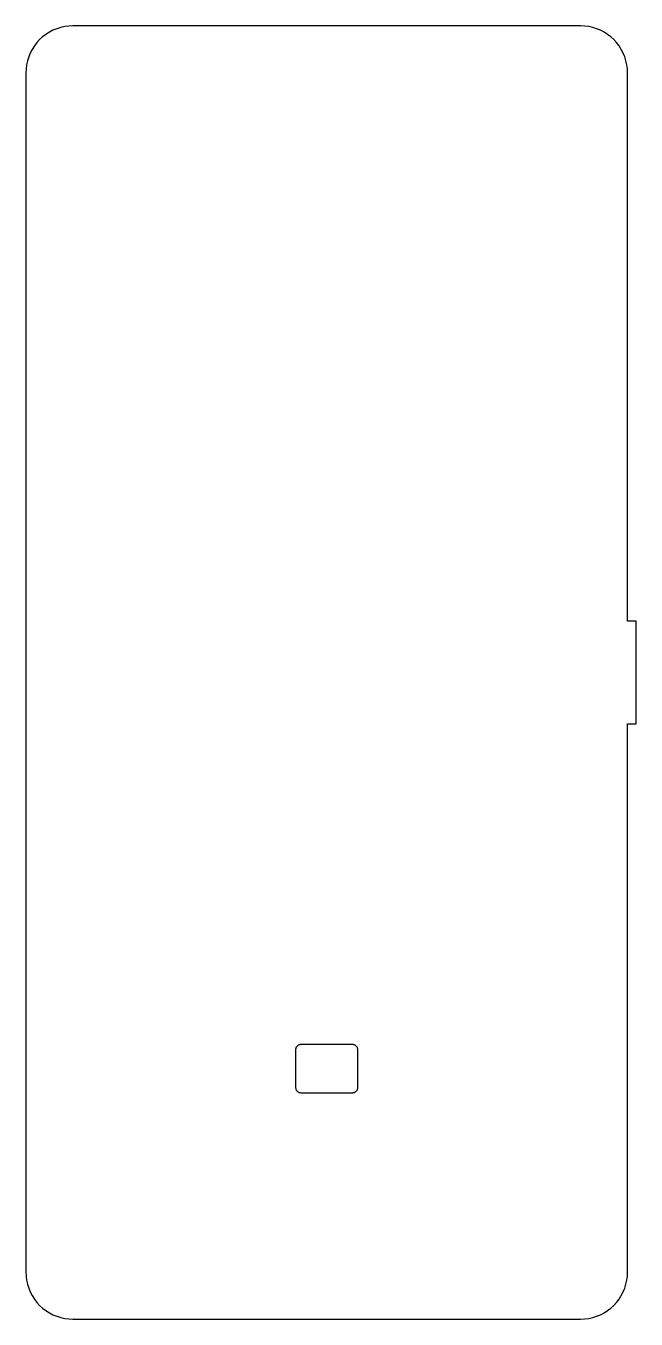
# Model space of a CAD drawing. Header units: metres. Extents: x -35 to 36, y -76 to 76.
import ezdxf

# ---------------------------------------------------------------- set-up
doc = ezdxf.new("R2010")
doc.units = ezdxf.units.M

msp = doc.modelspace()

# ---------------------------------------------------------------- linework, layer by layer
for p, q in [((-29.7, 75.62), (-30.1794, 75.5991)), ((29.7, 75.62), (-29.7, 75.62)), ((30.1794, 75.5991), (29.7, 75.62)), ((-33.2353, 74.3332), (-33.5891, 74.0091)), ((-32.8547, 74.6253), (-33.2353, 74.3332)), ((-32.45, 74.8831), (-32.8547, 74.6253)), ((-32.0244, 75.1047), (-32.45, 74.8831)), ((-31.5811, 75.2883), (-32.0244, 75.1047)), ((-31.1235, 75.4326), (-31.5811, 75.2883)), ((-30.6551, 75.5364), (-31.1235, 75.4326)), ((-30.1794, 75.5991), (-30.6551, 75.5364)), ((30.6551, 75.5364), (30.1794, 75.5991)), ((31.1235, 75.4326), (30.6551, 75.5364)), ((31.5811, 75.2883), (31.1235, 75.4326)), ((32.0244, 75.1047), (31.5811, 75.2883)), ((32.45, 74.8831), (32.0244, 75.1047)), ((32.8547, 74.6253), (32.45, 74.8831)), ((33.2353, 74.3332), (32.8547, 74.6253)), ((33.5891, 74.0091), (33.2353, 74.3332)), ((-34.4631, 72.87), (-34.6847, 72.4444)), ((-34.2053, 73.2747), (-34.4631, 72.87)), ((-33.9132, 73.6553), (-34.2053, 73.2747)), ((-33.5891, 74.0091), (-33.9132, 73.6553)), ((33.9132, 73.6553), (33.5891, 74.0091)), ((34.2053, 73.2747), (33.9132, 73.6553)), ((34.4631, 72.87), (34.2053, 73.2747)), ((34.6847, 72.4444), (34.4631, 72.87)), ((-35.0126, 71.5435), (-35.1164, 71.0751)), ((-34.8683, 72.0011), (-35.0126, 71.5435)), ((-34.6847, 72.4444), (-34.8683, 72.0011)), ((34.8683, 72.0011), (34.6847, 72.4444)), ((35.0126, 71.5435), (34.8683, 72.0011)), ((35.1164, 71.0751), (35.0126, 71.5435)), ((-35.1791, 70.5993), (-35.2, 70.12)), ((-35.2, 70.12), (-35.2, -70.12)), ((-35.1164, 71.0751), (-35.1791, 70.5993)), ((35.1791, 70.5993), (35.1164, 71.0751)), ((35.2, 70.12), (35.1791, 70.5993)), ((35.2, 6), (35.2, 70.12)), ((36.2, 6), (35.2, 6)), ((36.2, -6), (36.2, 6)), ((35.2, -70.12), (35.2, -6)), ((35.2, -6), (36.2, -6)), ((-3.5638, -43.8698), (-3.54376, -43.8214)), ((-3.54376, -43.8214), (-3.51961, -43.775)), ((-3.51961, -43.775), (-3.49147, -43.7309)), ((-3.49147, -43.7309), (-3.45961, -43.6893)), ((-3.45961, -43.6893), (-3.42426, -43.6507)), ((-3.42426, -43.6507), (-3.38565, -43.6154)), ((-3.38565, -43.6154), (-3.34413, -43.5835)), ((-3.34413, -43.5835), (-3.29999, -43.5554)), ((-3.29999, -43.5554), (-3.25356, -43.5312)), ((-3.25356, -43.5312), (-3.2052, -43.5112)), ((-3.2052, -43.5112), (-3.15527, -43.4954)), ((-3.15527, -43.4954), (-3.10417, -43.4841)), ((-3.10417, -43.4841), (-3.05228, -43.4773)), ((-3.05228, -43.4773), (-2.99998, -43.475)), ((-2.99998, -43.475), (2.99998, -43.475)), ((2.99998, -43.475), (3.05228, -43.4773)), ((3.05228, -43.4773), (3.10417, -43.4841)), ((3.10417, -43.4841), (3.15527, -43.4954)), ((3.15527, -43.4954), (3.2052, -43.5112)), ((3.2052, -43.5112), (3.25356, -43.5312)), ((3.25356, -43.5312), (3.29999, -43.5554)), ((3.29999, -43.5554), (3.34413, -43.5835)), ((3.34413, -43.5835), (3.38565, -43.6154)), ((3.38565, -43.6154), (3.42426, -43.6507)), ((3.42426, -43.6507), (3.45961, -43.6893)), ((3.45961, -43.6893), (3.49147, -43.7309)), ((3.49147, -43.7309), (3.51961, -43.775)), ((3.51961, -43.775), (3.54376, -43.8214)), ((3.54376, -43.8214), (3.5638, -43.8698)), ((-3.59999, -44.075), (-3.5977, -44.0227)), ((-3.59999, -48.575), (-3.59999, -44.075)), ((-3.5977, -44.0227), (-3.59087, -43.9708)), ((-3.59087, -43.9708), (-3.57954, -43.9197)), ((-3.57954, -43.9197), (-3.5638, -43.8698)), ((3.5638, -43.8698), (3.57954, -43.9197)), ((3.57954, -43.9197), (3.59087, -43.9708)), ((3.59087, -43.9708), (3.5977, -44.0227)), ((3.5977, -44.0227), (3.59999, -44.075)), ((3.59999, -44.075), (3.59999, -48.575)), ((-3.5977, -48.6273), (-3.59999, -48.575)), ((-3.59087, -48.6792), (-3.5977, -48.6273)), ((-3.57954, -48.7303), (-3.59087, -48.6792)), ((-3.5638, -48.7802), (-3.57954, -48.7303)), ((-3.54376, -48.8286), (-3.5638, -48.7802)), ((-3.51961, -48.875), (-3.54376, -48.8286)), ((-3.49147, -48.9191), (-3.51961, -48.875)), ((-3.45961, -48.9606), (-3.49147, -48.9191)), ((-3.42426, -48.9993), (-3.45961, -48.9606)), ((-3.38565, -49.0346), (-3.42426, -48.9993)), ((-3.34413, -49.0665), (-3.38565, -49.0346)), ((-3.29999, -49.0946), (-3.34413, -49.0665)), ((-3.25356, -49.1188), (-3.29999, -49.0946)), ((-3.2052, -49.1388), (-3.25356, -49.1188)), ((-3.15527, -49.1545), (-3.2052, -49.1388)), ((-3.10417, -49.1659), (-3.15527, -49.1545)), ((-3.05228, -49.1727), (-3.10417, -49.1659)), ((-2.99998, -49.175), (-3.05228, -49.1727)), ((2.99998, -49.175), (-2.99998, -49.175)), ((3.05228, -49.1727), (2.99998, -49.175)), ((3.10417, -49.1659), (3.05228, -49.1727)), ((3.15527, -49.1545), (3.10417, -49.1659)), ((3.2052, -49.1388), (3.15527, -49.1545)), ((3.25356, -49.1188), (3.2052, -49.1388)), ((3.29999, -49.0946), (3.25356, -49.1188)), ((3.34413, -49.0665), (3.29999, -49.0946)), ((3.38565, -49.0346), (3.34413, -49.0665)), ((3.42426, -48.9993), (3.38565, -49.0346)), ((3.45961, -48.9606), (3.42426, -48.9993)), ((3.49147, -48.9191), (3.45961, -48.9606)), ((3.51961, -48.875), (3.49147, -48.9191)), ((3.54376, -48.8286), (3.51961, -48.875)), ((3.5638, -48.7802), (3.54376, -48.8286)), ((3.57954, -48.7303), (3.5638, -48.7802)), ((3.59087, -48.6792), (3.57954, -48.7303)), ((3.5977, -48.6273), (3.59087, -48.6792)), ((3.59999, -48.575), (3.5977, -48.6273)), ((-35.2, -70.12), (-35.1791, -70.5993)), ((-35.1791, -70.5993), (-35.1164, -71.0751)), ((-35.1164, -71.0751), (-35.0126, -71.5435)), ((35.0126, -71.5435), (35.1164, -71.0751)), ((35.1164, -71.0751), (35.1791, -70.5993)), ((35.1791, -70.5993), (35.2, -70.12)), ((-35.0126, -71.5435), (-34.8683, -72.0011)), ((-34.8683, -72.0011), (-34.6847, -72.4444)), ((-34.6847, -72.4444), (-34.4631, -72.87)), ((34.4631, -72.87), (34.6847, -72.4444)), ((34.6847, -72.4444), (34.8683, -72.0011)), ((34.8683, -72.0011), (35.0126, -71.5435)), ((-34.4631, -72.87), (-34.2053, -73.2747)), ((-34.2053, -73.2747), (-33.9132, -73.6553)), ((-33.9132, -73.6553), (-33.5891, -74.0091)), ((-33.5891, -74.0091), (-33.2353, -74.3332)), ((33.2353, -74.3332), (33.5891, -74.0091)), ((33.5891, -74.0091), (33.9132, -73.6553)), ((33.9132, -73.6553), (34.2053, -73.2747)), ((34.2053, -73.2747), (34.4631, -72.87)), ((-33.2353, -74.3332), (-32.8547, -74.6253)), ((-32.8547, -74.6253), (-32.45, -74.8831)), ((-32.45, -74.8831), (-32.0244, -75.1047)), ((-32.0244, -75.1047), (-31.5811, -75.2883)), ((-31.5811, -75.2883), (-31.1235, -75.4326)), ((-31.1235, -75.4326), (-30.6551, -75.5364)), ((-30.6551, -75.5364), (-30.1794, -75.5991)), ((-30.1794, -75.5991), (-29.7, -75.62)), ((-29.7, -75.62), (29.7, -75.62)), ((29.7, -75.62), (30.1794, -75.5991)), ((30.1794, -75.5991), (30.6551, -75.5364)), ((30.6551, -75.5364), (31.1235, -75.4326)), ((31.1235, -75.4326), (31.5811, -75.2883)), ((31.5811, -75.2883), (32.0244, -75.1047)), ((32.0244, -75.1047), (32.45, -74.8831)), ((32.45, -74.8831), (32.8547, -74.6253)), ((32.8547, -74.6253), (33.2353, -74.3332))]:
    msp.add_line(p, q)

doc.saveas('drawing.dxf')
